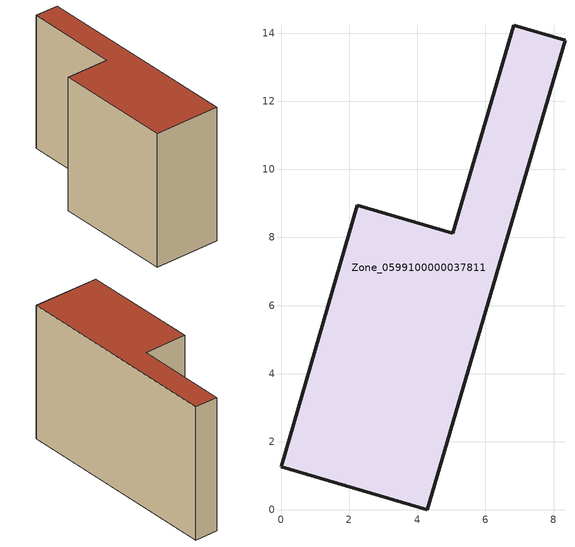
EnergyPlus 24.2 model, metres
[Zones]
Zone_0599100000037811
 floor ground (C_G): 0,1.26 2.24,8.95 5.05,8.13 6.83,14.24 8.34,13.79 4.3,0 z0
 wall outside (C_F): 2.24,8.95 0,1.26 4.3,0 8.34,13.79 6.83,14.24 5.05,8.13 2.24,8.95 z0:9.1
 roof outside (C_R): 8.34,13.79 6.83,14.24 5.05,8.13 2.24,8.95 0,1.26 4.3,0 z9.1
[BUILDING]
Pand.0599100000037811: North Axis=0; Terrain=City; Loads Convergence Tolerance Value=0.04; Temperature Convergence Tolerance Value=0.4; Solar Distribution=FullExterior; Maximum Number of Warmup Days=25; Minimum Number of Warmup Days=1
[Site:Location]
Rotterdam.The.Hague.AP_ZH_NLD Design_Conditions: Latitude=51.96; Longitude=4.45; Time Zone=1; Elevation=-4.5
[SITE:GROUNDTEMPERATURE:BUILDINGSURFACE]
18, 18, 18, 18, 18, 18, 18, 18, 18, 18, 18, 18
[MATERIAL] Thermal Absorptance=0.9; Solar Absorptance=0.7; Visible Absorptance=0.7
Name | Roughness | Thickness | Conductivity | Density | Specific Heat
G.TI.1946 | MediumSmooth | 0.15 | 1 | 540 | 1210
F.TI.1946 | Rough | 0.3 | 0.857143 | 1920 | 840
R.TI.1946 | MediumRough | 0.2 | 0.1 | 1500 | 1000
[CONSTRUCTION]
C_G: G.TI.1946
C_F: F.TI.1946
C_R: R.TI.1946
[ZONE]
Zone_0599100000037811: Type=1; Multiplier=1; Ceiling Height=Autocalculate; Volume=Autocalculate; Floor Area=autocalculate; Part of Total Floor Area=Yes
[ZONEINFILTRATION:DESIGNFLOWRATE]
Infil_Zone_0599100000037811: Zone or ZoneList or Space or SpaceList=Zone_0599100000037811; Schedule=AlwaysOn; Design Flow Rate Calculation Method=Flow/Area; Flow Rate per Floor Area=0.003; Constant Term Coefficient=1; Temperature Term Coefficient=0; Velocity Term Coefficient=0; Velocity Squared Term Coefficient=0
[HVACTEMPLATE:ZONE:IDEALLOADSAIRSYSTEM]
Zone_0599100000037811: Maximum Heating Supply Air Temperature=50; Minimum Cooling Supply Air Temperature=13; Maximum Heating Supply Air Humidity Ratio=0.0156; Minimum Cooling Supply Air Humidity Ratio=0.0077; Heating Limit=NoLimit; Cooling Limit=NoLimit; Dehumidification Control Type=ConstantSensibleHeatRatio; Cooling Sensible Heat Ratio=0.7; Dehumidification Setpoint=60; Humidification Control Type=None; Humidification Setpoint=30; Outdoor Air Method=None; Outdoor Air Flow Rate per Person=0.00944; Outdoor Air Flow Rate per Zone Floor Area=0; Outdoor Air Flow Rate per Zone=0; Demand Controlled Ventilation Type=None; Outdoor Air Economizer Type=NoEconomizer; Heat Recovery Type=None; Sensible Heat Recovery Effectiveness=0.7; Latent Heat Recovery Effectiveness=0.65
[ZONECONTROL:THERMOSTAT]
ThermostatControl_Zone_0599100000037811: Zone or ZoneList=Zone_0599100000037811; Control Type Schedule=DualSetpointControlType; Control 1=Thermostat_Zone_0599100000037811; Temperature Difference Between Cutout And Setpoint=0
[THERMOSTATSETPOINT:DUALSETPOINT]
Thermostat_Zone_0599100000037811: Heating Setpoint Temperature Schedule=HeatingSetpoint_Zone_0599100000037811; Cooling Setpoint Temperature Schedule=CoolingSetpoint_Zone_0599100000037811
[SCHEDULE:COMPACT]
HeatingSetpoint_Zone_0599100000037811: Through: 12/31, For: AllDays, Until: 24:00, 21
CoolingSetpoint_Zone_0599100000037811: Through: 12/31, For: AllDays, Until: 24:00, 24
DualSetpointControlType: Through: 12/31, For: AllDays, Until: 24:00, 4
AlwaysOn: Through: 12/31, For: AllDays, Until: 24:00, 1
